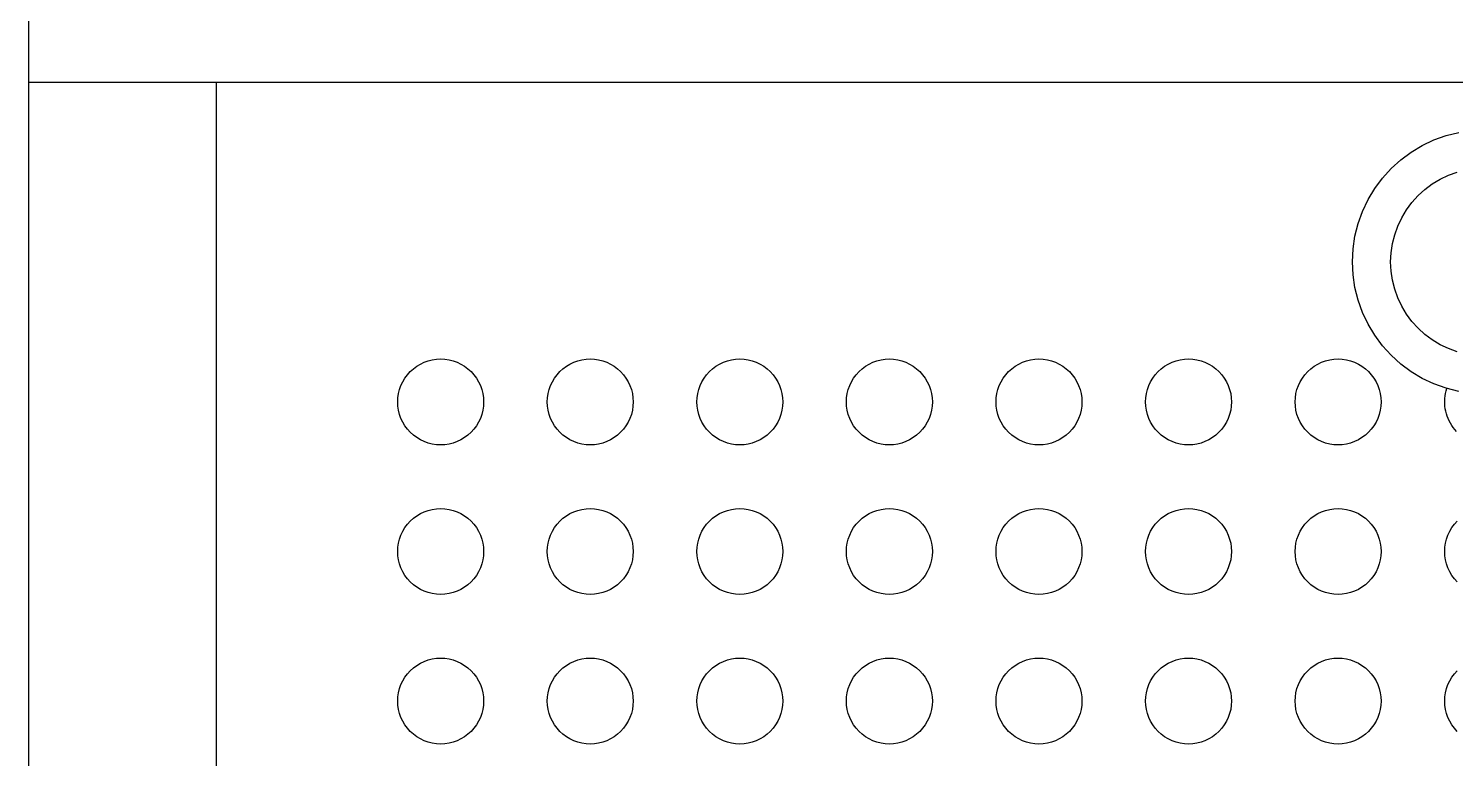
# Model space of a CAD drawing. Header units: millimetres. Extents: x -159872 to 386485, y -250577 to 158966.
# Drawn here: x 158618.2 to 158998.2, y 18241.5 to 18435.9 of the extents above; entities that cross this region are included whole.
import ezdxf

# ---------------------------------------------------------------- set-up
doc = ezdxf.new("R2010")
doc.units = ezdxf.units.MM
for name, color, linetype, lineweight in [('LDS-equipment-kitchen equipment', 3, 'Continuous', 13), ('WS-SINK UNIT', 3, 'Continuous', 13), ('WS-SINK UNIT TRANS', 62, 'Continuous', 13)]:
    doc.layers.add(name, color=color, linetype=linetype, lineweight=lineweight)

# ---------------------------------------------------------------- blocks, each defined once
blk = doc.blocks.new('JANITORIAL SINK_1')
at = {"layer": 'WS-SINK UNIT', "lineweight": 25}
for points in [[(250, 700, 0), (-250, 700, 0), (-250, 0, 0), (250, 0, 0), (250, 700, 0)], [(-250, 370.34, 0), (250, 370.34, 0)], [(-200, 370.34, 0), (-200, 89.83, 0)]]:
    blk.add_polyline3d(points, dxfattribs=at)
at = {"layer": 'WS-SINK UNIT TRANS', "lineweight": 25}
for points in [[(130.85, 287.96, 0), (127.5, 288.8, 0), (124.25, 289.97, 0), (121.13, 291.44, 0), (118.17, 293.22, 0), (115.4, 295.27, 0), (112.84, 297.59, 0), (110.53, 300.15, 0), (108.47, 302.92, 0), (106.7, 305.88, 0), (105.22, 309, 0), (104.06, 312.25, 0), (103.22, 315.6, 0), (102.71, 319.01, 0), (102.54, 322.46, 0), (102.71, 325.9, 0), (103.22, 329.32, 0), (104.06, 332.67, 0), (105.22, 335.92, 0), (106.7, 339.04, 0), (108.47, 342, 0), (110.53, 344.77, 0), (112.84, 347.33, 0), (115.4, 349.64, 0), (118.17, 351.7, 0), (121.13, 353.47, 0), (124.25, 354.95, 0), (127.5, 356.11, 0), (130.85, 356.95, 0)], [(130.45, 298.53, 0), (128.14, 299.36, 0), (125.93, 300.41, 0), (123.82, 301.67, 0), (121.85, 303.13, 0), (120.03, 304.78, 0), (118.39, 306.6, 0), (116.93, 308.57, 0), (115.66, 310.67, 0), (114.61, 312.89, 0), (113.79, 315.2, 0), (113.19, 317.58, 0), (112.83, 320.01, 0), (112.71, 322.46, 0), (112.83, 324.91, 0), (113.19, 327.33, 0), (113.79, 329.71, 0), (114.61, 332.02, 0), (115.66, 334.24, 0), (116.93, 336.35, 0), (118.39, 338.32, 0), (120.03, 340.14, 0), (121.85, 341.78, 0), (123.82, 343.24, 0), (125.93, 344.51, 0), (128.14, 345.55, 0), (130.45, 346.38, 0)], [(-128.81, 285.17, 0), (-128.87, 284.05, 0), (-129.03, 282.94, 0), (-129.31, 281.85, 0), (-129.68, 280.79, 0), (-130.16, 279.78, 0), (-130.74, 278.81, 0), (-131.41, 277.91, 0), (-132.16, 277.08, 0), (-133, 276.33, 0), (-133.9, 275.66, 0), (-134.86, 275.08, 0), (-135.88, 274.6, 0), (-136.93, 274.22, 0), (-138.02, 273.95, 0), (-139.13, 273.78, 0), (-140.25, 273.73, 0), (-141.38, 273.78, 0), (-142.49, 273.95, 0), (-143.57, 274.22, 0), (-144.63, 274.6, 0), (-145.65, 275.08, 0), (-146.61, 275.66, 0), (-147.51, 276.33, 0), (-148.34, 277.08, 0), (-149.1, 277.91, 0), (-149.77, 278.81, 0), (-150.34, 279.78, 0), (-150.82, 280.79, 0), (-151.2, 281.85, 0), (-151.47, 282.94, 0), (-151.64, 284.05, 0), (-151.69, 285.17, 0), (-151.64, 286.29, 0), (-151.47, 287.4, 0), (-151.2, 288.49, 0), (-150.82, 289.55, 0), (-150.34, 290.56, 0), (-149.77, 291.53, 0), (-149.1, 292.43, 0), (-148.34, 293.26, 0), (-147.51, 294.01, 0), (-146.61, 294.68, 0), (-145.65, 295.26, 0), (-144.63, 295.74, 0), (-143.57, 296.12, 0), (-142.49, 296.39, 0), (-141.38, 296.56, 0), (-140.25, 296.61, 0), (-139.13, 296.56, 0), (-138.02, 296.39, 0), (-136.93, 296.12, 0), (-135.88, 295.74, 0), (-134.86, 295.26, 0), (-133.9, 294.68, 0), (-133, 294.01, 0), (-132.16, 293.26, 0), (-131.41, 292.43, 0), (-130.74, 291.53, 0), (-130.16, 290.56, 0), (-129.68, 289.55, 0), (-129.31, 288.49, 0), (-129.03, 287.4, 0), (-128.87, 286.29, 0), (-128.81, 285.17, 0)], [(-88.98, 285.17, 0), (-89.04, 284.05, 0), (-89.2, 282.94, 0), (-89.48, 281.85, 0), (-89.85, 280.79, 0), (-90.33, 279.78, 0), (-90.91, 278.81, 0), (-91.58, 277.91, 0), (-92.33, 277.08, 0), (-93.17, 276.33, 0), (-94.07, 275.66, 0), (-95.03, 275.08, 0), (-96.05, 274.6, 0), (-97.1, 274.22, 0), (-98.19, 273.95, 0), (-99.3, 273.78, 0), (-100.42, 273.73, 0), (-101.54, 273.78, 0), (-102.66, 273.95, 0), (-103.74, 274.22, 0), (-104.8, 274.6, 0), (-105.82, 275.08, 0), (-106.78, 275.66, 0), (-107.68, 276.33, 0), (-108.51, 277.08, 0), (-109.27, 277.91, 0), (-109.94, 278.81, 0), (-110.51, 279.78, 0), (-110.99, 280.79, 0), (-111.37, 281.85, 0), (-111.64, 282.94, 0), (-111.81, 284.05, 0), (-111.86, 285.17, 0), (-111.81, 286.29, 0), (-111.64, 287.4, 0), (-111.37, 288.49, 0), (-110.99, 289.55, 0), (-110.51, 290.56, 0), (-109.94, 291.53, 0), (-109.27, 292.43, 0), (-108.51, 293.26, 0), (-107.68, 294.01, 0), (-106.78, 294.68, 0), (-105.82, 295.26, 0), (-104.8, 295.74, 0), (-103.74, 296.12, 0), (-102.66, 296.39, 0), (-101.54, 296.56, 0), (-100.42, 296.61, 0), (-99.3, 296.56, 0), (-98.19, 296.39, 0), (-97.1, 296.12, 0), (-96.05, 295.74, 0), (-95.03, 295.26, 0), (-94.07, 294.68, 0), (-93.17, 294.01, 0), (-92.33, 293.26, 0), (-91.58, 292.43, 0), (-90.91, 291.53, 0), (-90.33, 290.56, 0), (-89.85, 289.55, 0), (-89.48, 288.49, 0), (-89.2, 287.4, 0), (-89.04, 286.29, 0), (-88.98, 285.17, 0)], [(-49.15, 285.17, 0), (-49.21, 284.05, 0), (-49.37, 282.94, 0), (-49.64, 281.85, 0), (-50.02, 280.79, 0), (-50.5, 279.78, 0), (-51.08, 278.81, 0), (-51.75, 277.91, 0), (-52.5, 277.08, 0), (-53.33, 276.33, 0), (-54.24, 275.66, 0), (-55.2, 275.08, 0), (-56.21, 274.6, 0), (-57.27, 274.22, 0), (-58.36, 273.95, 0), (-59.47, 273.78, 0), (-60.59, 273.73, 0), (-61.71, 273.78, 0), (-62.82, 273.95, 0), (-63.91, 274.22, 0), (-64.97, 274.6, 0), (-65.99, 275.08, 0), (-66.95, 275.66, 0), (-67.85, 276.33, 0), (-68.68, 277.08, 0), (-69.44, 277.91, 0), (-70.11, 278.81, 0), (-70.68, 279.78, 0), (-71.16, 280.79, 0), (-71.54, 281.85, 0), (-71.81, 282.94, 0), (-71.98, 284.05, 0), (-72.03, 285.17, 0), (-71.98, 286.29, 0), (-71.81, 287.4, 0), (-71.54, 288.49, 0), (-71.16, 289.55, 0), (-70.68, 290.56, 0), (-70.11, 291.53, 0), (-69.44, 292.43, 0), (-68.68, 293.26, 0), (-67.85, 294.01, 0), (-66.95, 294.68, 0), (-65.99, 295.26, 0), (-64.97, 295.74, 0), (-63.91, 296.12, 0), (-62.82, 296.39, 0), (-61.71, 296.56, 0), (-60.59, 296.61, 0), (-59.47, 296.56, 0), (-58.36, 296.39, 0), (-57.27, 296.12, 0), (-56.21, 295.74, 0), (-55.2, 295.26, 0), (-54.24, 294.68, 0), (-53.33, 294.01, 0), (-52.5, 293.26, 0), (-51.75, 292.43, 0), (-51.08, 291.53, 0), (-50.5, 290.56, 0), (-50.02, 289.55, 0), (-49.64, 288.49, 0), (-49.37, 287.4, 0), (-49.21, 286.29, 0), (-49.15, 285.17, 0)], [(-9.32, 285.17, 0), (-9.38, 284.05, 0), (-9.54, 282.94, 0), (-9.81, 281.85, 0), (-10.19, 280.79, 0), (-10.67, 279.78, 0), (-11.25, 278.81, 0), (-11.92, 277.91, 0), (-12.67, 277.08, 0), (-13.5, 276.33, 0), (-14.41, 275.66, 0), (-15.37, 275.08, 0), (-16.38, 274.6, 0), (-17.44, 274.22, 0), (-18.53, 273.95, 0), (-19.64, 273.78, 0), (-20.76, 273.73, 0), (-21.88, 273.78, 0), (-22.99, 273.95, 0), (-24.08, 274.22, 0), (-25.14, 274.6, 0), (-26.16, 275.08, 0), (-27.12, 275.66, 0), (-28.02, 276.33, 0), (-28.85, 277.08, 0), (-29.61, 277.91, 0), (-30.28, 278.81, 0), (-30.85, 279.78, 0), (-31.33, 280.79, 0), (-31.71, 281.85, 0), (-31.98, 282.94, 0), (-32.15, 284.05, 0), (-32.2, 285.17, 0), (-32.15, 286.29, 0), (-31.98, 287.4, 0), (-31.71, 288.49, 0), (-31.33, 289.55, 0), (-30.85, 290.56, 0), (-30.28, 291.53, 0), (-29.61, 292.43, 0), (-28.85, 293.26, 0), (-28.02, 294.01, 0), (-27.12, 294.68, 0), (-26.16, 295.26, 0), (-25.14, 295.74, 0), (-24.08, 296.12, 0), (-22.99, 296.39, 0), (-21.88, 296.56, 0), (-20.76, 296.61, 0), (-19.64, 296.56, 0), (-18.53, 296.39, 0), (-17.44, 296.12, 0), (-16.38, 295.74, 0), (-15.37, 295.26, 0), (-14.41, 294.68, 0), (-13.5, 294.01, 0), (-12.67, 293.26, 0), (-11.92, 292.43, 0), (-11.25, 291.53, 0), (-10.67, 290.56, 0), (-10.19, 289.55, 0), (-9.81, 288.49, 0), (-9.54, 287.4, 0), (-9.38, 286.29, 0), (-9.32, 285.17, 0)], [(30.51, 285.17, 0), (30.45, 284.05, 0), (30.29, 282.94, 0), (30.02, 281.85, 0), (29.64, 280.79, 0), (29.16, 279.78, 0), (28.58, 278.81, 0), (27.91, 277.91, 0), (27.16, 277.08, 0), (26.33, 276.33, 0), (25.42, 275.66, 0), (24.46, 275.08, 0), (23.45, 274.6, 0), (22.39, 274.22, 0), (21.3, 273.95, 0), (20.19, 273.78, 0), (19.07, 273.73, 0), (17.95, 273.78, 0), (16.84, 273.95, 0), (15.75, 274.22, 0), (14.69, 274.6, 0), (13.67, 275.08, 0), (12.71, 275.66, 0), (11.81, 276.33, 0), (10.98, 277.08, 0), (10.22, 277.91, 0), (9.56, 278.81, 0), (8.98, 279.78, 0), (8.5, 280.79, 0), (8.12, 281.85, 0), (7.85, 282.94, 0), (7.68, 284.05, 0), (7.63, 285.17, 0), (7.68, 286.29, 0), (7.85, 287.4, 0), (8.12, 288.49, 0), (8.5, 289.55, 0), (8.98, 290.56, 0), (9.56, 291.53, 0), (10.22, 292.43, 0), (10.98, 293.26, 0), (11.81, 294.01, 0), (12.71, 294.68, 0), (13.67, 295.26, 0), (14.69, 295.74, 0), (15.75, 296.12, 0), (16.84, 296.39, 0), (17.95, 296.56, 0), (19.07, 296.61, 0), (20.19, 296.56, 0), (21.3, 296.39, 0), (22.39, 296.12, 0), (23.45, 295.74, 0), (24.46, 295.26, 0), (25.42, 294.68, 0), (26.33, 294.01, 0), (27.16, 293.26, 0), (27.91, 292.43, 0), (28.58, 291.53, 0), (29.16, 290.56, 0), (29.64, 289.55, 0), (30.02, 288.49, 0), (30.29, 287.4, 0), (30.45, 286.29, 0), (30.51, 285.17, 0)], [(70.34, 285.17, 0), (70.28, 284.05, 0), (70.12, 282.94, 0), (69.85, 281.85, 0), (69.47, 280.79, 0), (68.99, 279.78, 0), (68.41, 278.81, 0), (67.74, 277.91, 0), (66.99, 277.08, 0), (66.16, 276.33, 0), (65.25, 275.66, 0), (64.29, 275.08, 0), (63.28, 274.6, 0), (62.22, 274.22, 0), (61.13, 273.95, 0), (60.02, 273.78, 0), (58.9, 273.73, 0), (57.78, 273.78, 0), (56.67, 273.95, 0), (55.58, 274.22, 0), (54.52, 274.6, 0), (53.51, 275.08, 0), (52.54, 275.66, 0), (51.64, 276.33, 0), (50.81, 277.08, 0), (50.05, 277.91, 0), (49.39, 278.81, 0), (48.81, 279.78, 0), (48.33, 280.79, 0), (47.95, 281.85, 0), (47.68, 282.94, 0), (47.51, 284.05, 0), (47.46, 285.17, 0), (47.51, 286.29, 0), (47.68, 287.4, 0), (47.95, 288.49, 0), (48.33, 289.55, 0), (48.81, 290.56, 0), (49.39, 291.53, 0), (50.05, 292.43, 0), (50.81, 293.26, 0), (51.64, 294.01, 0), (52.54, 294.68, 0), (53.51, 295.26, 0), (54.52, 295.74, 0), (55.58, 296.12, 0), (56.67, 296.39, 0), (57.78, 296.56, 0), (58.9, 296.61, 0), (60.02, 296.56, 0), (61.13, 296.39, 0), (62.22, 296.12, 0), (63.28, 295.74, 0), (64.29, 295.26, 0), (65.25, 294.68, 0), (66.16, 294.01, 0), (66.99, 293.26, 0), (67.74, 292.43, 0), (68.41, 291.53, 0), (68.99, 290.56, 0), (69.47, 289.55, 0), (69.85, 288.49, 0), (70.12, 287.4, 0), (70.28, 286.29, 0), (70.34, 285.17, 0)], [(110.17, 285.17, 0), (110.11, 284.05, 0), (109.95, 282.94, 0), (109.68, 281.85, 0), (109.3, 280.79, 0), (108.82, 279.78, 0), (108.24, 278.81, 0), (107.57, 277.91, 0), (106.82, 277.08, 0), (105.99, 276.33, 0), (105.09, 275.66, 0), (104.12, 275.08, 0), (103.11, 274.6, 0), (102.05, 274.22, 0), (100.96, 273.95, 0), (99.85, 273.78, 0), (98.73, 273.73, 0), (97.61, 273.78, 0), (96.5, 273.95, 0), (95.41, 274.22, 0), (94.35, 274.6, 0), (93.34, 275.08, 0), (92.37, 275.66, 0), (91.47, 276.33, 0), (90.64, 277.08, 0), (89.89, 277.91, 0), (89.22, 278.81, 0), (88.64, 279.78, 0), (88.16, 280.79, 0), (87.78, 281.85, 0), (87.51, 282.94, 0), (87.34, 284.05, 0), (87.29, 285.17, 0), (87.34, 286.29, 0), (87.51, 287.4, 0), (87.78, 288.49, 0), (88.16, 289.55, 0), (88.64, 290.56, 0), (89.22, 291.53, 0), (89.89, 292.43, 0), (90.64, 293.26, 0), (91.47, 294.01, 0), (92.37, 294.68, 0), (93.34, 295.26, 0), (94.35, 295.74, 0), (95.41, 296.12, 0), (96.5, 296.39, 0), (97.61, 296.56, 0), (98.73, 296.61, 0), (99.85, 296.56, 0), (100.96, 296.39, 0), (102.05, 296.12, 0), (103.11, 295.74, 0), (104.12, 295.26, 0), (105.09, 294.68, 0), (105.99, 294.01, 0), (106.82, 293.26, 0), (107.57, 292.43, 0), (108.24, 291.53, 0), (108.82, 290.56, 0), (109.3, 289.55, 0), (109.68, 288.49, 0), (109.95, 287.4, 0), (110.11, 286.29, 0), (110.17, 285.17, 0)], [(130.25, 277.31, 0), (129.79, 277.82, 0), (129.37, 278.36, 0), (128.98, 278.92, 0), (128.62, 279.5, 0), (128.3, 280.1, 0), (128.02, 280.73, 0), (127.77, 281.36, 0), (127.56, 282.01, 0), (127.39, 282.68, 0), (127.26, 283.35, 0), (127.18, 284.03, 0), (127.13, 284.71, 0), (127.12, 285.39, 0), (127.15, 286.07, 0), (127.23, 286.75, 0), (127.34, 287.43, 0), (127.5, 288.09, 0), (127.69, 288.75, 0)], [(-128.81, 245.34, 0), (-128.87, 244.22, 0), (-129.03, 243.11, 0), (-129.31, 242.02, 0), (-129.68, 240.96, 0), (-130.16, 239.95, 0), (-130.74, 238.98, 0), (-131.41, 238.08, 0), (-132.16, 237.25, 0), (-133, 236.5, 0), (-133.9, 235.83, 0), (-134.86, 235.25, 0), (-135.88, 234.77, 0), (-136.93, 234.39, 0), (-138.02, 234.12, 0), (-139.13, 233.95, 0), (-140.25, 233.9, 0), (-141.38, 233.95, 0), (-142.49, 234.12, 0), (-143.57, 234.39, 0), (-144.63, 234.77, 0), (-145.65, 235.25, 0), (-146.61, 235.83, 0), (-147.51, 236.5, 0), (-148.34, 237.25, 0), (-149.1, 238.08, 0), (-149.77, 238.98, 0), (-150.34, 239.95, 0), (-150.82, 240.96, 0), (-151.2, 242.02, 0), (-151.47, 243.11, 0), (-151.64, 244.22, 0), (-151.69, 245.34, 0), (-151.64, 246.46, 0), (-151.47, 247.57, 0), (-151.2, 248.66, 0), (-150.82, 249.72, 0), (-150.34, 250.73, 0), (-149.77, 251.7, 0), (-149.1, 252.6, 0), (-148.34, 253.43, 0), (-147.51, 254.18, 0), (-146.61, 254.85, 0), (-145.65, 255.43, 0), (-144.63, 255.91, 0), (-143.57, 256.29, 0), (-142.49, 256.56, 0), (-141.38, 256.72, 0), (-140.25, 256.78, 0), (-139.13, 256.72, 0), (-138.02, 256.56, 0), (-136.93, 256.29, 0), (-135.88, 255.91, 0), (-134.86, 255.43, 0), (-133.9, 254.85, 0), (-133, 254.18, 0), (-132.16, 253.43, 0), (-131.41, 252.6, 0), (-130.74, 251.7, 0), (-130.16, 250.73, 0), (-129.68, 249.72, 0), (-129.31, 248.66, 0), (-129.03, 247.57, 0), (-128.87, 246.46, 0), (-128.81, 245.34, 0)], [(-88.98, 245.34, 0), (-89.04, 244.22, 0), (-89.2, 243.11, 0), (-89.48, 242.02, 0), (-89.85, 240.96, 0), (-90.33, 239.95, 0), (-90.91, 238.98, 0), (-91.58, 238.08, 0), (-92.33, 237.25, 0), (-93.17, 236.5, 0), (-94.07, 235.83, 0), (-95.03, 235.25, 0), (-96.05, 234.77, 0), (-97.1, 234.39, 0), (-98.19, 234.12, 0), (-99.3, 233.95, 0), (-100.42, 233.9, 0), (-101.54, 233.95, 0), (-102.66, 234.12, 0), (-103.74, 234.39, 0), (-104.8, 234.77, 0), (-105.82, 235.25, 0), (-106.78, 235.83, 0), (-107.68, 236.5, 0), (-108.51, 237.25, 0), (-109.27, 238.08, 0), (-109.94, 238.98, 0), (-110.51, 239.95, 0), (-110.99, 240.96, 0), (-111.37, 242.02, 0), (-111.64, 243.11, 0), (-111.81, 244.22, 0), (-111.86, 245.34, 0), (-111.81, 246.46, 0), (-111.64, 247.57, 0), (-111.37, 248.66, 0), (-110.99, 249.72, 0), (-110.51, 250.73, 0), (-109.94, 251.7, 0), (-109.27, 252.6, 0), (-108.51, 253.43, 0), (-107.68, 254.18, 0), (-106.78, 254.85, 0), (-105.82, 255.43, 0), (-104.8, 255.91, 0), (-103.74, 256.29, 0), (-102.66, 256.56, 0), (-101.54, 256.72, 0), (-100.42, 256.78, 0), (-99.3, 256.72, 0), (-98.19, 256.56, 0), (-97.1, 256.29, 0), (-96.05, 255.91, 0), (-95.03, 255.43, 0), (-94.07, 254.85, 0), (-93.17, 254.18, 0), (-92.33, 253.43, 0), (-91.58, 252.6, 0), (-90.91, 251.7, 0), (-90.33, 250.73, 0), (-89.85, 249.72, 0), (-89.48, 248.66, 0), (-89.2, 247.57, 0), (-89.04, 246.46, 0), (-88.98, 245.34, 0)], [(-49.15, 245.34, 0), (-49.21, 244.22, 0), (-49.37, 243.11, 0), (-49.64, 242.02, 0), (-50.02, 240.96, 0), (-50.5, 239.95, 0), (-51.08, 238.98, 0), (-51.75, 238.08, 0), (-52.5, 237.25, 0), (-53.33, 236.5, 0), (-54.24, 235.83, 0), (-55.2, 235.25, 0), (-56.21, 234.77, 0), (-57.27, 234.39, 0), (-58.36, 234.12, 0), (-59.47, 233.95, 0), (-60.59, 233.9, 0), (-61.71, 233.95, 0), (-62.82, 234.12, 0), (-63.91, 234.39, 0), (-64.97, 234.77, 0), (-65.99, 235.25, 0), (-66.95, 235.83, 0), (-67.85, 236.5, 0), (-68.68, 237.25, 0), (-69.44, 238.08, 0), (-70.11, 238.98, 0), (-70.68, 239.95, 0), (-71.16, 240.96, 0), (-71.54, 242.02, 0), (-71.81, 243.11, 0), (-71.98, 244.22, 0), (-72.03, 245.34, 0), (-71.98, 246.46, 0), (-71.81, 247.57, 0), (-71.54, 248.66, 0), (-71.16, 249.72, 0), (-70.68, 250.73, 0), (-70.11, 251.7, 0), (-69.44, 252.6, 0), (-68.68, 253.43, 0), (-67.85, 254.18, 0), (-66.95, 254.85, 0), (-65.99, 255.43, 0), (-64.97, 255.91, 0), (-63.91, 256.29, 0), (-62.82, 256.56, 0), (-61.71, 256.72, 0), (-60.59, 256.78, 0), (-59.47, 256.72, 0), (-58.36, 256.56, 0), (-57.27, 256.29, 0), (-56.21, 255.91, 0), (-55.2, 255.43, 0), (-54.24, 254.85, 0), (-53.33, 254.18, 0), (-52.5, 253.43, 0), (-51.75, 252.6, 0), (-51.08, 251.7, 0), (-50.5, 250.73, 0), (-50.02, 249.72, 0), (-49.64, 248.66, 0), (-49.37, 247.57, 0), (-49.21, 246.46, 0), (-49.15, 245.34, 0)], [(-9.32, 245.34, 0), (-9.38, 244.22, 0), (-9.54, 243.11, 0), (-9.81, 242.02, 0), (-10.19, 240.96, 0), (-10.67, 239.95, 0), (-11.25, 238.98, 0), (-11.92, 238.08, 0), (-12.67, 237.25, 0), (-13.5, 236.5, 0), (-14.41, 235.83, 0), (-15.37, 235.25, 0), (-16.38, 234.77, 0), (-17.44, 234.39, 0), (-18.53, 234.12, 0), (-19.64, 233.95, 0), (-20.76, 233.9, 0), (-21.88, 233.95, 0), (-22.99, 234.12, 0), (-24.08, 234.39, 0), (-25.14, 234.77, 0), (-26.16, 235.25, 0), (-27.12, 235.83, 0), (-28.02, 236.5, 0), (-28.85, 237.25, 0), (-29.61, 238.08, 0), (-30.28, 238.98, 0), (-30.85, 239.95, 0), (-31.33, 240.96, 0), (-31.71, 242.02, 0), (-31.98, 243.11, 0), (-32.15, 244.22, 0), (-32.2, 245.34, 0), (-32.15, 246.46, 0), (-31.98, 247.57, 0), (-31.71, 248.66, 0), (-31.33, 249.72, 0), (-30.85, 250.73, 0), (-30.28, 251.7, 0), (-29.61, 252.6, 0), (-28.85, 253.43, 0), (-28.02, 254.18, 0), (-27.12, 254.85, 0), (-26.16, 255.43, 0), (-25.14, 255.91, 0), (-24.08, 256.29, 0), (-22.99, 256.56, 0), (-21.88, 256.72, 0), (-20.76, 256.78, 0), (-19.64, 256.72, 0), (-18.53, 256.56, 0), (-17.44, 256.29, 0), (-16.38, 255.91, 0), (-15.37, 255.43, 0), (-14.41, 254.85, 0), (-13.5, 254.18, 0), (-12.67, 253.43, 0), (-11.92, 252.6, 0), (-11.25, 251.7, 0), (-10.67, 250.73, 0), (-10.19, 249.72, 0), (-9.81, 248.66, 0), (-9.54, 247.57, 0), (-9.38, 246.46, 0), (-9.32, 245.34, 0)], [(30.51, 245.34, 0), (30.45, 244.22, 0), (30.29, 243.11, 0), (30.02, 242.02, 0), (29.64, 240.96, 0), (29.16, 239.95, 0), (28.58, 238.98, 0), (27.91, 238.08, 0), (27.16, 237.25, 0), (26.33, 236.5, 0), (25.42, 235.83, 0), (24.46, 235.25, 0), (23.45, 234.77, 0), (22.39, 234.39, 0), (21.3, 234.12, 0), (20.19, 233.95, 0), (19.07, 233.9, 0), (17.95, 233.95, 0), (16.84, 234.12, 0), (15.75, 234.39, 0), (14.69, 234.77, 0), (13.67, 235.25, 0), (12.71, 235.83, 0), (11.81, 236.5, 0), (10.98, 237.25, 0), (10.22, 238.08, 0), (9.56, 238.98, 0), (8.98, 239.95, 0), (8.5, 240.96, 0), (8.12, 242.02, 0), (7.85, 243.11, 0), (7.68, 244.22, 0), (7.63, 245.34, 0), (7.68, 246.46, 0), (7.85, 247.57, 0), (8.12, 248.66, 0), (8.5, 249.72, 0), (8.98, 250.73, 0), (9.56, 251.7, 0), (10.22, 252.6, 0), (10.98, 253.43, 0), (11.81, 254.18, 0), (12.71, 254.85, 0), (13.67, 255.43, 0), (14.69, 255.91, 0), (15.75, 256.29, 0), (16.84, 256.56, 0), (17.95, 256.72, 0), (19.07, 256.78, 0), (20.19, 256.72, 0), (21.3, 256.56, 0), (22.39, 256.29, 0), (23.45, 255.91, 0), (24.46, 255.43, 0), (25.42, 254.85, 0), (26.33, 254.18, 0), (27.16, 253.43, 0), (27.91, 252.6, 0), (28.58, 251.7, 0), (29.16, 250.73, 0), (29.64, 249.72, 0), (30.02, 248.66, 0), (30.29, 247.57, 0), (30.45, 246.46, 0), (30.51, 245.34, 0)], [(70.34, 245.34, 0), (70.28, 244.22, 0), (70.12, 243.11, 0), (69.85, 242.02, 0), (69.47, 240.96, 0), (68.99, 239.95, 0), (68.41, 238.98, 0), (67.74, 238.08, 0), (66.99, 237.25, 0), (66.16, 236.5, 0), (65.25, 235.83, 0), (64.29, 235.25, 0), (63.28, 234.77, 0), (62.22, 234.39, 0), (61.13, 234.12, 0), (60.02, 233.95, 0), (58.9, 233.9, 0), (57.78, 233.95, 0), (56.67, 234.12, 0), (55.58, 234.39, 0), (54.52, 234.77, 0), (53.51, 235.25, 0), (52.54, 235.83, 0), (51.64, 236.5, 0), (50.81, 237.25, 0), (50.05, 238.08, 0), (49.39, 238.98, 0), (48.81, 239.95, 0), (48.33, 240.96, 0), (47.95, 242.02, 0), (47.68, 243.11, 0), (47.51, 244.22, 0), (47.46, 245.34, 0), (47.51, 246.46, 0), (47.68, 247.57, 0), (47.95, 248.66, 0), (48.33, 249.72, 0), (48.81, 250.73, 0), (49.39, 251.7, 0), (50.05, 252.6, 0), (50.81, 253.43, 0), (51.64, 254.18, 0), (52.54, 254.85, 0), (53.51, 255.43, 0), (54.52, 255.91, 0), (55.58, 256.29, 0), (56.67, 256.56, 0), (57.78, 256.72, 0), (58.9, 256.78, 0), (60.02, 256.72, 0), (61.13, 256.56, 0), (62.22, 256.29, 0), (63.28, 255.91, 0), (64.29, 255.43, 0), (65.25, 254.85, 0), (66.16, 254.18, 0), (66.99, 253.43, 0), (67.74, 252.6, 0), (68.41, 251.7, 0), (68.99, 250.73, 0), (69.47, 249.72, 0), (69.85, 248.66, 0), (70.12, 247.57, 0), (70.28, 246.46, 0), (70.34, 245.34, 0)], [(110.17, 245.34, 0), (110.11, 244.22, 0), (109.95, 243.11, 0), (109.68, 242.02, 0), (109.3, 240.96, 0), (108.82, 239.95, 0), (108.24, 238.98, 0), (107.57, 238.08, 0), (106.82, 237.25, 0), (105.99, 236.5, 0), (105.09, 235.83, 0), (104.12, 235.25, 0), (103.11, 234.77, 0), (102.05, 234.39, 0), (100.96, 234.12, 0), (99.85, 233.95, 0), (98.73, 233.9, 0), (97.61, 233.95, 0), (96.5, 234.12, 0), (95.41, 234.39, 0), (94.35, 234.77, 0), (93.34, 235.25, 0), (92.37, 235.83, 0), (91.47, 236.5, 0), (90.64, 237.25, 0), (89.89, 238.08, 0), (89.22, 238.98, 0), (88.64, 239.95, 0), (88.16, 240.96, 0), (87.78, 242.02, 0), (87.51, 243.11, 0), (87.34, 244.22, 0), (87.29, 245.34, 0), (87.34, 246.46, 0), (87.51, 247.57, 0), (87.78, 248.66, 0), (88.16, 249.72, 0), (88.64, 250.73, 0), (89.22, 251.7, 0), (89.89, 252.6, 0), (90.64, 253.43, 0), (91.47, 254.18, 0), (92.37, 254.85, 0), (93.34, 255.43, 0), (94.35, 255.91, 0), (95.41, 256.29, 0), (96.5, 256.56, 0), (97.61, 256.72, 0), (98.73, 256.78, 0), (99.85, 256.72, 0), (100.96, 256.56, 0), (102.05, 256.29, 0), (103.11, 255.91, 0), (104.12, 255.43, 0), (105.09, 254.85, 0), (105.99, 254.18, 0), (106.82, 253.43, 0), (107.57, 252.6, 0), (108.24, 251.7, 0), (108.82, 250.73, 0), (109.3, 249.72, 0), (109.68, 248.66, 0), (109.95, 247.57, 0), (110.11, 246.46, 0), (110.17, 245.34, 0)], [(130.47, 237.25, 0), (129.72, 238.08, 0), (129.05, 238.98, 0), (128.47, 239.95, 0), (127.99, 240.96, 0), (127.61, 242.02, 0), (127.34, 243.11, 0), (127.17, 244.22, 0), (127.12, 245.34, 0), (127.17, 246.46, 0), (127.34, 247.57, 0), (127.61, 248.66, 0), (127.99, 249.72, 0), (128.47, 250.73, 0), (129.05, 251.7, 0), (129.72, 252.6, 0), (130.47, 253.43, 0)], [(-128.81, 205.51, 0), (-128.87, 204.39, 0), (-129.03, 203.28, 0), (-129.31, 202.19, 0), (-129.68, 201.13, 0), (-130.16, 200.12, 0), (-130.74, 199.15, 0), (-131.41, 198.25, 0), (-132.16, 197.42, 0), (-133, 196.66, 0), (-133.9, 196, 0), (-134.86, 195.42, 0), (-135.88, 194.94, 0), (-136.93, 194.56, 0), (-138.02, 194.29, 0), (-139.13, 194.12, 0), (-140.25, 194.07, 0), (-141.38, 194.12, 0), (-142.49, 194.29, 0), (-143.57, 194.56, 0), (-144.63, 194.94, 0), (-145.65, 195.42, 0), (-146.61, 196, 0), (-147.51, 196.66, 0), (-148.34, 197.42, 0), (-149.1, 198.25, 0), (-149.77, 199.15, 0), (-150.34, 200.12, 0), (-150.82, 201.13, 0), (-151.2, 202.19, 0), (-151.47, 203.28, 0), (-151.64, 204.39, 0), (-151.69, 205.51, 0), (-151.64, 206.63, 0), (-151.47, 207.74, 0), (-151.2, 208.83, 0), (-150.82, 209.89, 0), (-150.34, 210.9, 0), (-149.77, 211.86, 0), (-149.1, 212.77, 0), (-148.34, 213.6, 0), (-147.51, 214.35, 0), (-146.61, 215.02, 0), (-145.65, 215.6, 0), (-144.63, 216.08, 0), (-143.57, 216.46, 0), (-142.49, 216.73, 0), (-141.38, 216.89, 0), (-140.25, 216.95, 0), (-139.13, 216.89, 0), (-138.02, 216.73, 0), (-136.93, 216.46, 0), (-135.88, 216.08, 0), (-134.86, 215.6, 0), (-133.9, 215.02, 0), (-133, 214.35, 0), (-132.16, 213.6, 0), (-131.41, 212.77, 0), (-130.74, 211.86, 0), (-130.16, 210.9, 0), (-129.68, 209.89, 0), (-129.31, 208.83, 0), (-129.03, 207.74, 0), (-128.87, 206.63, 0), (-128.81, 205.51, 0)], [(-88.98, 205.51, 0), (-89.04, 204.39, 0), (-89.2, 203.28, 0), (-89.48, 202.19, 0), (-89.85, 201.13, 0), (-90.33, 200.12, 0), (-90.91, 199.15, 0), (-91.58, 198.25, 0), (-92.33, 197.42, 0), (-93.17, 196.66, 0), (-94.07, 196, 0), (-95.03, 195.42, 0), (-96.05, 194.94, 0), (-97.1, 194.56, 0), (-98.19, 194.29, 0), (-99.3, 194.12, 0), (-100.42, 194.07, 0), (-101.54, 194.12, 0), (-102.66, 194.29, 0), (-103.74, 194.56, 0), (-104.8, 194.94, 0), (-105.82, 195.42, 0), (-106.78, 196, 0), (-107.68, 196.66, 0), (-108.51, 197.42, 0), (-109.27, 198.25, 0), (-109.94, 199.15, 0), (-110.51, 200.12, 0), (-110.99, 201.13, 0), (-111.37, 202.19, 0), (-111.64, 203.28, 0), (-111.81, 204.39, 0), (-111.86, 205.51, 0), (-111.81, 206.63, 0), (-111.64, 207.74, 0), (-111.37, 208.83, 0), (-110.99, 209.89, 0), (-110.51, 210.9, 0), (-109.94, 211.86, 0), (-109.27, 212.77, 0), (-108.51, 213.6, 0), (-107.68, 214.35, 0), (-106.78, 215.02, 0), (-105.82, 215.6, 0), (-104.8, 216.08, 0), (-103.74, 216.46, 0), (-102.66, 216.73, 0), (-101.54, 216.89, 0), (-100.42, 216.95, 0), (-99.3, 216.89, 0), (-98.19, 216.73, 0), (-97.1, 216.46, 0), (-96.05, 216.08, 0), (-95.03, 215.6, 0), (-94.07, 215.02, 0), (-93.17, 214.35, 0), (-92.33, 213.6, 0), (-91.58, 212.77, 0), (-90.91, 211.86, 0), (-90.33, 210.9, 0), (-89.85, 209.89, 0), (-89.48, 208.83, 0), (-89.2, 207.74, 0), (-89.04, 206.63, 0), (-88.98, 205.51, 0)], [(-49.15, 205.51, 0), (-49.21, 204.39, 0), (-49.37, 203.28, 0), (-49.64, 202.19, 0), (-50.02, 201.13, 0), (-50.5, 200.12, 0), (-51.08, 199.15, 0), (-51.75, 198.25, 0), (-52.5, 197.42, 0), (-53.33, 196.66, 0), (-54.24, 196, 0), (-55.2, 195.42, 0), (-56.21, 194.94, 0), (-57.27, 194.56, 0), (-58.36, 194.29, 0), (-59.47, 194.12, 0), (-60.59, 194.07, 0), (-61.71, 194.12, 0), (-62.82, 194.29, 0), (-63.91, 194.56, 0), (-64.97, 194.94, 0), (-65.99, 195.42, 0), (-66.95, 196, 0), (-67.85, 196.66, 0), (-68.68, 197.42, 0), (-69.44, 198.25, 0), (-70.11, 199.15, 0), (-70.68, 200.12, 0), (-71.16, 201.13, 0), (-71.54, 202.19, 0), (-71.81, 203.28, 0), (-71.98, 204.39, 0), (-72.03, 205.51, 0), (-71.98, 206.63, 0), (-71.81, 207.74, 0), (-71.54, 208.83, 0), (-71.16, 209.89, 0), (-70.68, 210.9, 0), (-70.11, 211.86, 0), (-69.44, 212.77, 0), (-68.68, 213.6, 0), (-67.85, 214.35, 0), (-66.95, 215.02, 0), (-65.99, 215.6, 0), (-64.97, 216.08, 0), (-63.91, 216.46, 0), (-62.82, 216.73, 0), (-61.71, 216.89, 0), (-60.59, 216.95, 0), (-59.47, 216.89, 0), (-58.36, 216.73, 0), (-57.27, 216.46, 0), (-56.21, 216.08, 0), (-55.2, 215.6, 0), (-54.24, 215.02, 0), (-53.33, 214.35, 0), (-52.5, 213.6, 0), (-51.75, 212.77, 0), (-51.08, 211.86, 0), (-50.5, 210.9, 0), (-50.02, 209.89, 0), (-49.64, 208.83, 0), (-49.37, 207.74, 0), (-49.21, 206.63, 0), (-49.15, 205.51, 0)], [(-9.32, 205.51, 0), (-9.38, 204.39, 0), (-9.54, 203.28, 0), (-9.81, 202.19, 0), (-10.19, 201.13, 0), (-10.67, 200.12, 0), (-11.25, 199.15, 0), (-11.92, 198.25, 0), (-12.67, 197.42, 0), (-13.5, 196.66, 0), (-14.41, 196, 0), (-15.37, 195.42, 0), (-16.38, 194.94, 0), (-17.44, 194.56, 0), (-18.53, 194.29, 0), (-19.64, 194.12, 0), (-20.76, 194.07, 0), (-21.88, 194.12, 0), (-22.99, 194.29, 0), (-24.08, 194.56, 0), (-25.14, 194.94, 0), (-26.16, 195.42, 0), (-27.12, 196, 0), (-28.02, 196.66, 0), (-28.85, 197.42, 0), (-29.61, 198.25, 0), (-30.28, 199.15, 0), (-30.85, 200.12, 0), (-31.33, 201.13, 0), (-31.71, 202.19, 0), (-31.98, 203.28, 0), (-32.15, 204.39, 0), (-32.2, 205.51, 0), (-32.15, 206.63, 0), (-31.98, 207.74, 0), (-31.71, 208.83, 0), (-31.33, 209.89, 0), (-30.85, 210.9, 0), (-30.28, 211.86, 0), (-29.61, 212.77, 0), (-28.85, 213.6, 0), (-28.02, 214.35, 0), (-27.12, 215.02, 0), (-26.16, 215.6, 0), (-25.14, 216.08, 0), (-24.08, 216.46, 0), (-22.99, 216.73, 0), (-21.88, 216.89, 0), (-20.76, 216.95, 0), (-19.64, 216.89, 0), (-18.53, 216.73, 0), (-17.44, 216.46, 0), (-16.38, 216.08, 0), (-15.37, 215.6, 0), (-14.41, 215.02, 0), (-13.5, 214.35, 0), (-12.67, 213.6, 0), (-11.92, 212.77, 0), (-11.25, 211.86, 0), (-10.67, 210.9, 0), (-10.19, 209.89, 0), (-9.81, 208.83, 0), (-9.54, 207.74, 0), (-9.38, 206.63, 0), (-9.32, 205.51, 0)], [(30.51, 205.51, 0), (30.45, 204.39, 0), (30.29, 203.28, 0), (30.02, 202.19, 0), (29.64, 201.13, 0), (29.16, 200.12, 0), (28.58, 199.15, 0), (27.91, 198.25, 0), (27.16, 197.42, 0), (26.33, 196.66, 0), (25.42, 196, 0), (24.46, 195.42, 0), (23.45, 194.94, 0), (22.39, 194.56, 0), (21.3, 194.29, 0), (20.19, 194.12, 0), (19.07, 194.07, 0), (17.95, 194.12, 0), (16.84, 194.29, 0), (15.75, 194.56, 0), (14.69, 194.94, 0), (13.67, 195.42, 0), (12.71, 196, 0), (11.81, 196.66, 0), (10.98, 197.42, 0), (10.22, 198.25, 0), (9.56, 199.15, 0), (8.98, 200.12, 0), (8.5, 201.13, 0), (8.12, 202.19, 0), (7.85, 203.28, 0), (7.68, 204.39, 0), (7.63, 205.51, 0), (7.68, 206.63, 0), (7.85, 207.74, 0), (8.12, 208.83, 0), (8.5, 209.89, 0), (8.98, 210.9, 0), (9.56, 211.86, 0), (10.22, 212.77, 0), (10.98, 213.6, 0), (11.81, 214.35, 0), (12.71, 215.02, 0), (13.67, 215.6, 0), (14.69, 216.08, 0), (15.75, 216.46, 0), (16.84, 216.73, 0), (17.95, 216.89, 0), (19.07, 216.95, 0), (20.19, 216.89, 0), (21.3, 216.73, 0), (22.39, 216.46, 0), (23.45, 216.08, 0), (24.46, 215.6, 0), (25.42, 215.02, 0), (26.33, 214.35, 0), (27.16, 213.6, 0), (27.91, 212.77, 0), (28.58, 211.86, 0), (29.16, 210.9, 0), (29.64, 209.89, 0), (30.02, 208.83, 0), (30.29, 207.74, 0), (30.45, 206.63, 0), (30.51, 205.51, 0)], [(70.34, 205.51, 0), (70.28, 204.39, 0), (70.12, 203.28, 0), (69.85, 202.19, 0), (69.47, 201.13, 0), (68.99, 200.12, 0), (68.41, 199.15, 0), (67.74, 198.25, 0), (66.99, 197.42, 0), (66.16, 196.66, 0), (65.25, 196, 0), (64.29, 195.42, 0), (63.28, 194.94, 0), (62.22, 194.56, 0), (61.13, 194.29, 0), (60.02, 194.12, 0), (58.9, 194.07, 0), (57.78, 194.12, 0), (56.67, 194.29, 0), (55.58, 194.56, 0), (54.52, 194.94, 0), (53.51, 195.42, 0), (52.54, 196, 0), (51.64, 196.66, 0), (50.81, 197.42, 0), (50.05, 198.25, 0), (49.39, 199.15, 0), (48.81, 200.12, 0), (48.33, 201.13, 0), (47.95, 202.19, 0), (47.68, 203.28, 0), (47.51, 204.39, 0), (47.46, 205.51, 0), (47.51, 206.63, 0), (47.68, 207.74, 0), (47.95, 208.83, 0), (48.33, 209.89, 0), (48.81, 210.9, 0), (49.39, 211.86, 0), (50.05, 212.77, 0), (50.81, 213.6, 0), (51.64, 214.35, 0), (52.54, 215.02, 0), (53.51, 215.6, 0), (54.52, 216.08, 0), (55.58, 216.46, 0), (56.67, 216.73, 0), (57.78, 216.89, 0), (58.9, 216.95, 0), (60.02, 216.89, 0), (61.13, 216.73, 0), (62.22, 216.46, 0), (63.28, 216.08, 0), (64.29, 215.6, 0), (65.25, 215.02, 0), (66.16, 214.35, 0), (66.99, 213.6, 0), (67.74, 212.77, 0), (68.41, 211.86, 0), (68.99, 210.9, 0), (69.47, 209.89, 0), (69.85, 208.83, 0), (70.12, 207.74, 0), (70.28, 206.63, 0), (70.34, 205.51, 0)], [(110.17, 205.51, 0), (110.11, 204.39, 0), (109.95, 203.28, 0), (109.68, 202.19, 0), (109.3, 201.13, 0), (108.82, 200.12, 0), (108.24, 199.15, 0), (107.57, 198.25, 0), (106.82, 197.42, 0), (105.99, 196.66, 0), (105.09, 196, 0), (104.12, 195.42, 0), (103.11, 194.94, 0), (102.05, 194.56, 0), (100.96, 194.29, 0), (99.85, 194.12, 0), (98.73, 194.07, 0), (97.61, 194.12, 0), (96.5, 194.29, 0), (95.41, 194.56, 0), (94.35, 194.94, 0), (93.34, 195.42, 0), (92.37, 196, 0), (91.47, 196.66, 0), (90.64, 197.42, 0), (89.89, 198.25, 0), (89.22, 199.15, 0), (88.64, 200.12, 0), (88.16, 201.13, 0), (87.78, 202.19, 0), (87.51, 203.28, 0), (87.34, 204.39, 0), (87.29, 205.51, 0), (87.34, 206.63, 0), (87.51, 207.74, 0), (87.78, 208.83, 0), (88.16, 209.89, 0), (88.64, 210.9, 0), (89.22, 211.86, 0), (89.89, 212.77, 0), (90.64, 213.6, 0), (91.47, 214.35, 0), (92.37, 215.02, 0), (93.34, 215.6, 0), (94.35, 216.08, 0), (95.41, 216.46, 0), (96.5, 216.73, 0), (97.61, 216.89, 0), (98.73, 216.95, 0), (99.85, 216.89, 0), (100.96, 216.73, 0), (102.05, 216.46, 0), (103.11, 216.08, 0), (104.12, 215.6, 0), (105.09, 215.02, 0), (105.99, 214.35, 0), (106.82, 213.6, 0), (107.57, 212.77, 0), (108.24, 211.86, 0), (108.82, 210.9, 0), (109.3, 209.89, 0), (109.68, 208.83, 0), (109.95, 207.74, 0), (110.11, 206.63, 0), (110.17, 205.51, 0)], [(130.47, 197.42, 0), (129.72, 198.25, 0), (129.05, 199.15, 0), (128.47, 200.12, 0), (127.99, 201.13, 0), (127.61, 202.19, 0), (127.34, 203.28, 0), (127.17, 204.39, 0), (127.12, 205.51, 0), (127.17, 206.63, 0), (127.34, 207.74, 0), (127.61, 208.83, 0), (127.99, 209.89, 0), (128.47, 210.9, 0), (129.05, 211.86, 0), (129.72, 212.77, 0), (130.47, 213.6, 0)]]:
    blk.add_polyline3d(points, dxfattribs=at)
blk = doc.blocks.new('Group-410')
at = {"layer": 'LDS-equipment-kitchen equipment'}
blk.add_blockref('JANITORIAL SINK_1', (98194.7, 54508.84), dxfattribs=at)

msp = doc.modelspace()

# ---------------------------------------------------------------- block references
at = {"layer": 'LDS-equipment-kitchen equipment', "color": 7}
msp.add_blockref('Group-410', (60673.51323, -36457.51522), dxfattribs=at)

doc.saveas('drawing.dxf')
